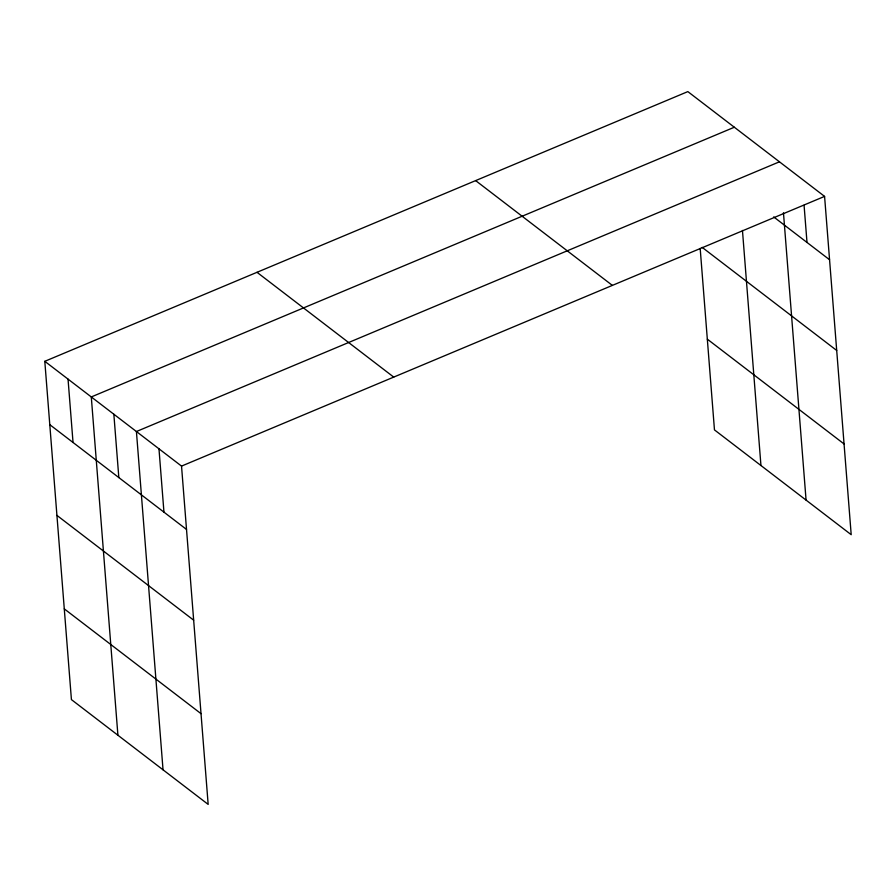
<?xml version="1.0" encoding="UTF-8"?>
<svg xmlns="http://www.w3.org/2000/svg" width="896" height="896" viewBox="0 0 896 896"><rect width="100%" height="100%" fill="white"/><g stroke="black" fill="none" stroke-linecap="round" stroke-linejoin="round"><path stroke-width="1.34" d="M44.8 361.312L181.53 466.099L208.163 804.395L71.422 699.608L44.8 361.312L687.837 91.605L824.578 196.392L851.2 534.688L714.47 429.901L700.179 248.427M734.328 127.232L91.291 396.939L117.914 735.235M779.453 161.806L136.416 431.525L163.038 769.821M181.53 466.099L824.578 196.392M773.696 216.922L829.562 259.739M702.184 247.374L836.707 350.47M707.325 339.158L844.054 443.946M475.642 180.611L612.371 285.398M257.006 272.306L393.736 377.104M49.784 424.659L186.525 529.446M56.93 515.39L193.659 620.178M64.288 608.877L201.018 713.664M804.07 205.262L807.005 242.446M783.462 212.766L806.075 500.102M742.459 230.44L760.95 465.528M158.973 448.818L163.957 512.154M113.848 414.232L118.832 477.579M68.04 379.131L73.035 442.478"/></g></svg>
